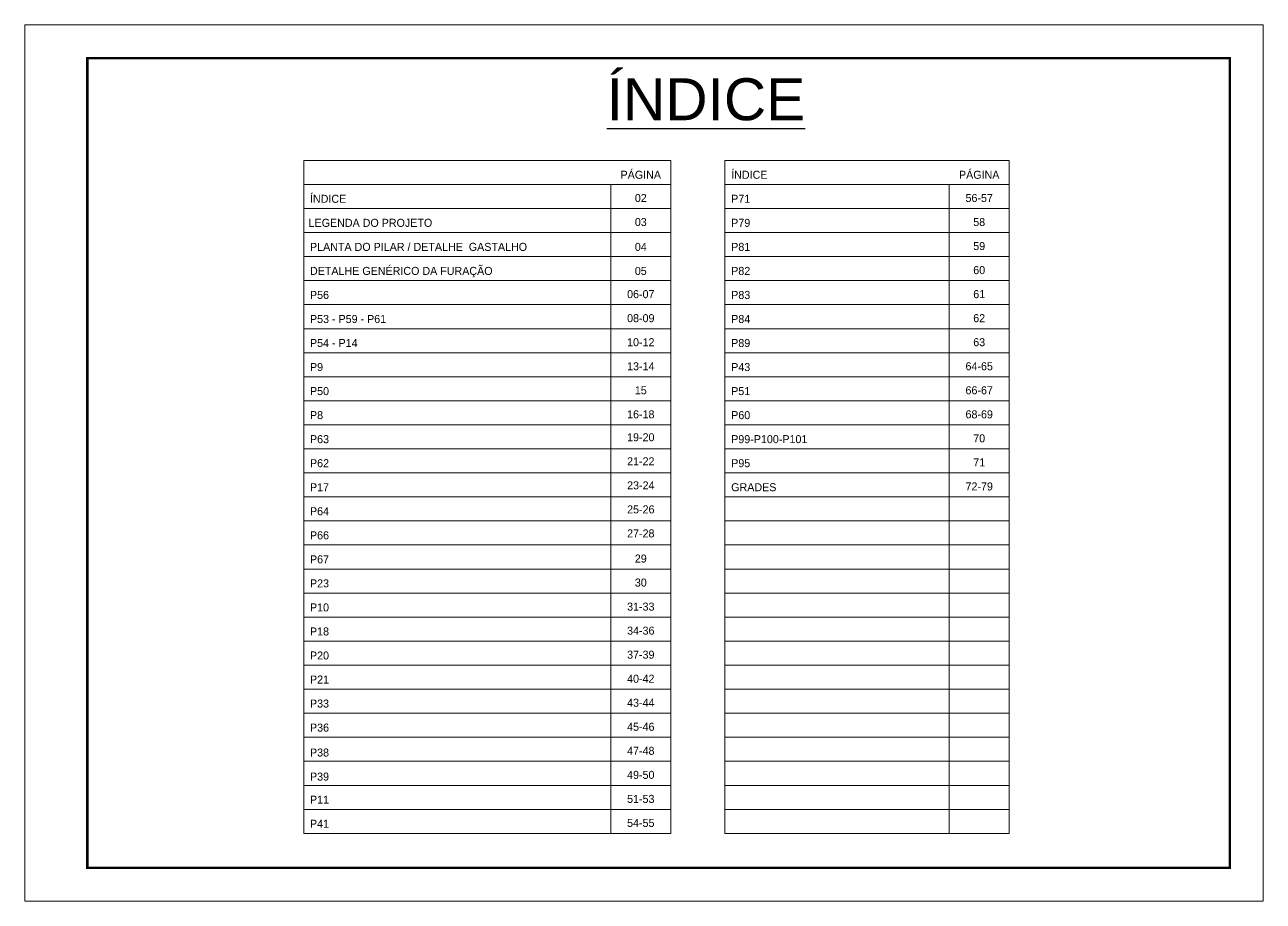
# Model space of a CAD drawing. Extents: x 14400 to 27878, y -21631 to 6985.
# Drawn here: x 16012 to 17497, y 5935 to 6985 of the extents above; entities that cross this region are included whole.
import ezdxf
from ezdxf.enums import TextEntityAlignment as Align

# ---------------------------------------------------------------- set-up
doc = ezdxf.new("R2010")
doc.units = 0
doc.layers.add('CARIMBO', color=255, linetype='Continuous', lineweight=9)
doc.layers.add('Folhas', color=255, linetype='Continuous', lineweight=9)
doc.styles.add('ARIAL', font='arial.ttf')
doc.styles.add('Tecnologia', font='')
doc.styles.get('Tecnologia').set_extended_font_data('Forgotten Futurist')

msp = doc.modelspace()

# ---------------------------------------------------------------- linework, layer by layer
at = {"layer": 'CARIMBO'}
for p, q in [((16346.45, 6822.24), (16786.53, 6822.24)), ((16346.45, 6822.24), (16346.45, 6015.94)), ((16786.53, 6822.24), (16786.53, 6015.94)), ((16851.52, 6822.24), (17192.31, 6822.24)), ((16851.52, 6822.24), (16851.52, 6015.94)), ((17192.31, 6822.24), (17192.31, 6015.94)), ((16346.45, 6793.44), (16786.53, 6793.44)), ((16714.71, 6793.44), (16714.71, 6015.94)), ((16851.52, 6793.44), (17192.31, 6793.44)), ((17120.49, 6793.44), (17120.49, 6015.94)), ((16346.45, 6764.64), (16786.53, 6764.64)), ((16851.52, 6764.64), (17192.31, 6764.64)), ((16346.45, 6735.85), (16786.53, 6735.85)), ((16851.52, 6735.85), (17192.31, 6735.85)), ((16346.45, 6707.05), (16786.53, 6707.05)), ((16851.52, 6707.05), (17192.31, 6707.05)), ((16346.45, 6678.26), (16786.53, 6678.26)), ((16851.52, 6678.26), (17192.31, 6678.26)), ((16346.45, 6649.46), (16786.53, 6649.46)), ((16851.52, 6649.46), (17192.31, 6649.46)), ((16346.45, 6620.66), (16786.53, 6620.66)), ((16851.52, 6620.66), (17192.31, 6620.66)), ((16346.45, 6591.87), (16786.53, 6591.87)), ((16851.52, 6591.87), (17192.31, 6591.87)), ((16346.45, 6563.07), (16786.53, 6563.07)), ((16851.52, 6563.07), (17192.31, 6563.07)), ((16346.45, 6534.28), (16786.53, 6534.28)), ((16851.52, 6534.28), (17192.31, 6534.28)), ((16346.45, 6505.48), (16786.53, 6505.48)), ((16851.52, 6505.48), (17192.31, 6505.48)), ((16346.45, 6476.68), (16786.53, 6476.68)), ((16851.52, 6476.68), (17192.31, 6476.68)), ((16346.45, 6447.89), (16786.53, 6447.89)), ((16851.52, 6447.89), (17192.31, 6447.89)), ((16346.45, 6419.09), (16786.53, 6419.09)), ((16851.52, 6419.09), (17192.31, 6419.09)), ((16346.45, 6390.29), (16786.53, 6390.29)), ((16851.52, 6390.29), (17192.31, 6390.29)), ((16346.45, 6361.5), (16786.53, 6361.5)), ((16851.52, 6361.5), (17192.31, 6361.5)), ((16346.45, 6332.7), (16786.53, 6332.7)), ((16851.52, 6332.7), (17192.31, 6332.7)), ((16346.45, 6303.91), (16786.53, 6303.91)), ((16851.52, 6303.91), (17192.31, 6303.91)), ((16346.45, 6275.11), (16786.53, 6275.11)), ((16851.52, 6275.11), (17192.31, 6275.11)), ((16346.45, 6246.31), (16786.53, 6246.31)), ((16851.52, 6246.31), (17192.31, 6246.31)), ((16346.45, 6217.52), (16786.53, 6217.52)), ((16851.52, 6217.52), (17192.31, 6217.52)), ((16346.45, 6188.72), (16786.53, 6188.72)), ((16851.52, 6188.72), (17192.31, 6188.72)), ((16346.45, 6159.92), (16786.53, 6159.92)), ((16851.52, 6159.92), (17192.31, 6159.92)), ((16346.45, 6131.13), (16786.53, 6131.13)), ((16851.52, 6131.13), (17192.31, 6131.13)), ((16346.45, 6102.33), (16786.53, 6102.33)), ((16851.52, 6102.33), (17192.31, 6102.33)), ((16346.45, 6073.54), (16786.53, 6073.54)), ((16851.52, 6073.54), (17192.31, 6073.54)), ((16346.45, 6044.74), (16786.53, 6044.74)), ((16851.52, 6044.74), (17192.31, 6044.74)), ((16346.45, 6015.94), (16786.53, 6015.94)), ((16851.52, 6015.94), (17192.31, 6015.94))]:
    msp.add_line(p, q, dxfattribs=at)
at = {"layer": 'Folhas'}
msp.add_lwpolyline([(16011.97, 5934.73), (17496.97, 5934.73), (17496.97, 6984.73), (16011.97, 6984.73)], close=True, dxfattribs=at)
at = {"layer": 'Folhas', "color": 30, "const_width": 3}
msp.add_lwpolyline([(16086.97, 5974.73), (17456.97, 5974.73), (17456.97, 6944.73), (16086.97, 6944.73)], close=True, dxfattribs=at)

# ---------------------------------------------------------------- texts
at = {"color": 0, "linetype": 'Continuous', "ltscale": 5, "style": 'ARIAL'}
msp.add_text('%%UÍNDICE', height=50.279, dxfattribs=at).set_placement((16828.78, 6870.37), align=Align.CENTER)
at = {"layer": 'CARIMBO', "style": 'Tecnologia'}
for s, p in [('PÁGINA', (16750.62, 6800.25)), ('PÁGINA', (17156.4, 6800.25)), ('02', (16750.62, 6772.42)), ('56-57', (17156.4, 6772.42)), ('03', (16750.62, 6743.62)), ('58', (17156.4, 6743.62)), ('04', (16750.62, 6713.86)), ('59', (17156.4, 6714.83)), ('05', (16750.62, 6685.06)), ('60', (17156.4, 6686.03)), ('06-07', (16750.62, 6657.23)), ('61', (17156.4, 6657.23)), ('08-09', (16750.62, 6628.44)), ('62', (17156.4, 6628.44)), ('10-12', (16750.62, 6599.64)), ('63', (17156.4, 6599.64)), ('13-14', (16750.62, 6570.84)), ('64-65', (17156.4, 6570.84)), ('15', (16750.62, 6542.05)), ('66-67', (17156.4, 6542.05)), ('16-18', (16750.62, 6513.25)), ('68-69', (17156.4, 6513.25)), ('19-20', (16750.62, 6485.75)), ('70', (17156.4, 6484.46)), ('21-22', (16750.62, 6456.95)), ('71', (17156.4, 6455.66)), ('23-24', (16750.62, 6428.15)), ('72-79', (17156.4, 6426.86)), ('25-26', (16750.62, 6399.36)), ('27-28', (16750.62, 6370.56)), ('29', (16750.62, 6340.47)), ('30', (16750.62, 6311.68)), ('31-33', (16750.62, 6282.88)), ('34-36', (16750.62, 6254.09)), ('37-39', (16750.62, 6225.29)), ('40-42', (16750.62, 6196.49)), ('43-44', (16750.62, 6167.7)), ('45-46', (16750.62, 6138.9)), ('47-48', (16750.62, 6110.1)), ('49-50', (16750.62, 6081.31)), ('51-53', (16750.62, 6052.51)), ('54-55', (16750.62, 6023.72))]:
    msp.add_text(s, height=9.599, dxfattribs=at).set_placement(p, align=Align.CENTER)
for s, height, p in [('ÍNDICE', 9.599, (16859.02, 6800.25)), ('ÍNDICE', 9.599, (16353.95, 6771.45)), ('P71', 9.599, (16859.02, 6771.45)), ('LEGENDA DO PROJETO', 9.5987, (16352.24, 6742.66)), ('P79', 9.599, (16859.02, 6742.66)), ('PLANTA DO PILAR / DETALHE  GASTALHO ', 9.5987, (16353.95, 6713.86)), ('P81', 9.599, (16859.02, 6713.86)), ('DETALHE GENÉRICO DA FURAÇÃO', 9.5987, (16353.95, 6685.06)), ('P82', 9.599, (16859.02, 6685.06)), ('P56', 9.599, (16353.95, 6656.27)), ('P83', 9.599, (16859.02, 6656.27)), ('P53 - P59 - P61', 9.5987, (16353.95, 6627.47)), ('P84', 9.599, (16859.02, 6627.47)), ('P54 - P14', 9.599, (16353.95, 6598.67)), ('P89', 9.599, (16859.02, 6598.67)), ('P9', 9.599, (16353.95, 6569.88)), ('P43', 9.599, (16859.02, 6569.88)), ('P50', 9.599, (16353.95, 6541.08)), ('P51', 9.599, (16859.02, 6541.08)), ('P8', 9.599, (16353.95, 6512.29)), ('P60', 9.599, (16859.02, 6512.29)), ('P63', 9.599, (16353.95, 6483.49)), ('P99-P100-P101', 9.5987, (16859.02, 6483.49)), ('P62', 9.599, (16353.95, 6454.69)), ('P95', 9.599, (16859.02, 6454.69)), ('P17', 9.599, (16353.95, 6425.9)), ('GRADES', 9.599, (16859.02, 6425.9)), ('P64', 9.599, (16353.95, 6397.1)), ('P66', 9.599, (16353.95, 6368.3)), ('P67', 9.599, (16353.95, 6339.51)), ('P23', 9.599, (16353.95, 6310.71)), ('P10', 9.599, (16353.95, 6281.92)), ('P18', 9.599, (16353.95, 6253.12)), ('P20', 9.599, (16353.95, 6224.32)), ('P21', 9.599, (16353.95, 6195.53)), ('P33', 9.599, (16353.95, 6166.73)), ('P36', 9.599, (16353.95, 6137.93)), ('P38', 9.599, (16353.95, 6108.04)), ('P39', 9.599, (16353.95, 6079.24)), ('P11', 9.599, (16353.95, 6051.55)), ('P41', 9.599, (16353.95, 6022.75))]:
    msp.add_text(s, height=height, dxfattribs=at).set_placement(p)

doc.saveas('drawing.dxf')
